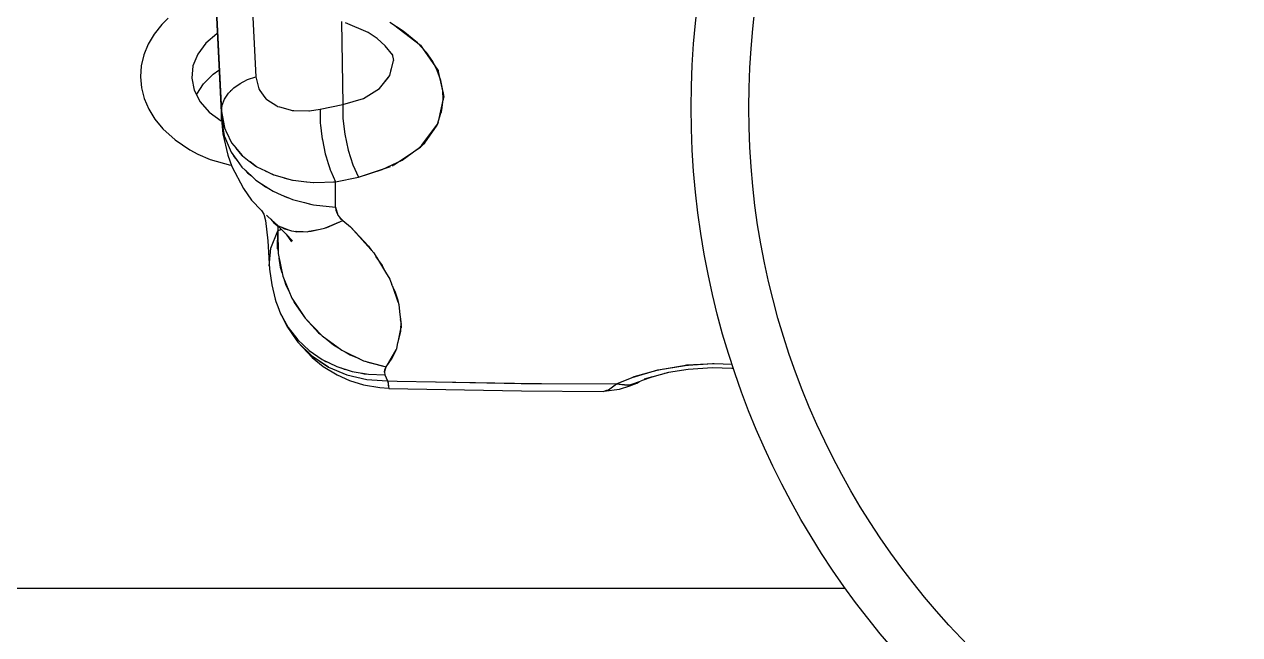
# Model space of a CAD drawing. Extents: x 1551 to 113148, y -1700 to 77018.
# Drawn here: x 18746.5 to 18979.8, y 11512 to 11629.2 of the extents above; entities that cross this region are included whole.
import ezdxf

# ---------------------------------------------------------------- set-up
doc = ezdxf.new("R2010")
doc.units = 0
doc.header["$LTSCALE"] = 500
doc.header["$MEASUREMENT"] = 0
doc.linetypes.add('SNT-025', pattern=[0.74, 0.4, -0.17, 0, -0.17])
doc.layers.get('0').update_dxf_attribs({"linetype": 'CONTINUOUS'})
doc.layers.add('GENERATORSETT', color=7, linetype='CONTINUOUS')

# ---------------------------------------------------------------- blocks, each defined once
blk = doc.blocks.new('GENERATOR-CENTER')
for p, q in [((-1977.41, -446.9), (-1975.91, -477.26)), ((-1977.41, -446.9), (-1975.91, -477.26)), ((-1970.3, -448.95), (-1969.33, -469.13)), ((-1977.11, -450.77), (-1975.9, -475.77)), ((-1977.11, -450.77), (-1975.9, -475.77)), ((-1987.37, -459.1), (-1988.84, -460.94)), ((-1986.13, -457.85), (-1987.37, -459.1)), ((-1952.86, -458.5), (-1952.6, -474.48)), ((-1947.75, -460.66), (-1952.09, -458.8)), ((-1941.01, -460.4), (-1943.61, -458.72)), ((-1942.86, -459.12), (-1937.68, -463.06)), ((-1988.84, -460.94), (-1990, -462.89)), ((-1976.78, -460.9), (-1978.91, -462.7)), ((-1946.02, -461.78), (-1947.75, -460.66)), ((-1944.49, -463.17), (-1946.02, -461.78)), ((-1938.27, -462.61), (-1941.01, -460.4)), ((-1990, -462.89), (-1990.83, -464.92)), ((-1978.91, -462.7), (-1980.46, -464.78)), ((-1943.03, -465), (-1944.49, -463.17)), ((-1936.58, -464.5), (-1938.26, -462.62)), ((-1937.68, -463.06), (-1937.3, -463.61)), ((-1937.29, -463.63), (-1934.36, -467.84)), ((-1990.83, -464.92), (-1991.32, -467.01)), ((-1980.46, -464.78), (-1981.37, -467.04)), ((-1943.59, -468.89), (-1942.9, -466)), ((-1943.17, -464.81), (-1942.9, -466)), ((-1935.36, -466.2), (-1936.58, -464.5)), ((-1934.48, -467.91), (-1935.36, -466.2)), ((-1991.32, -467.01), (-1991.47, -469.12)), ((-1981.37, -467.04), (-1981.6, -469.39)), ((-1979.34, -470.47), (-1977.51, -468.66)), ((-1977.51, -468.66), (-1976.42, -467.86)), ((-1945.57, -471.41), (-1943.59, -468.89)), ((-1943.59, -468.89), (-1943.25, -467.46)), ((-1933.81, -469.82), (-1934.48, -467.91)), ((-1934.36, -467.85), (-1934.34, -467.87)), ((-1934.34, -467.87), (-1934.3, -468.06)), ((-1934.29, -468.09), (-1933.29, -472.65)), ((-1991.47, -469.12), (-1991.28, -471.23)), ((-1991.28, -471.23), (-1990.74, -473.31)), ((-1981.6, -469.39), (-1981.14, -471.71)), ((-1980.66, -472.49), (-1979.34, -470.47)), ((-1973.56, -471.28), (-1972.33, -470.4)), ((-1972.33, -470.4), (-1970.9, -469.68)), ((-1972.09, -470.28), (-1971.99, -470.2)), ((-1971.99, -470.2), (-1971.76, -470.11)), ((-1970.9, -469.68), (-1969.33, -469.13)), ((-1969.33, -469.13), (-1968.82, -471.21)), ((-1968.82, -471.21), (-1968.76, -471.46)), ((-1945.58, -471.41), (-1943.73, -469.07)), ((-1933.41, -471.74), (-1933.81, -469.82)), ((-1990.74, -473.31), (-1989.87, -475.34)), ((-1981.14, -471.71), (-1980.01, -473.92)), ((-1975.75, -474.57), (-1975.3, -473.4)), ((-1975.3, -473.4), (-1974.56, -472.29)), ((-1974.56, -472.29), (-1973.56, -471.28)), ((-1974.2, -471.93), (-1974.09, -471.77)), ((-1974.09, -471.77), (-1973.92, -471.64)), ((-1968.76, -471.46), (-1968.56, -471.74)), ((-1968.56, -471.74), (-1967.55, -473.12)), ((-1967.55, -473.12), (-1967.34, -473.4)), ((-1967.34, -473.4), (-1967.21, -473.48)), ((-1967.21, -473.48), (-1965.27, -474.73)), ((-1952.6, -474.48), (-1948.67, -473.33)), ((-1948.67, -473.33), (-1945.57, -471.41)), ((-1948.67, -473.33), (-1947.61, -472.67)), ((-1933.63, -475.51), (-1933.32, -473.49)), ((-1933.32, -473.49), (-1933.41, -471.74)), ((-1933.33, -472.45), (-1933.27, -472.18)), ((-1933.31, -473.58), (-1933.2, -473.07)), ((-1933.28, -472.69), (-1933.2, -473.07)), ((-1989.87, -475.34), (-1988.68, -477.28)), ((-1980.01, -473.92), (-1978.26, -475.92)), ((-1975.91, -477.26), (-1975.9, -475.77)), ((-1975.91, -477.26), (-1975.9, -475.77)), ((-1975.9, -475.77), (-1975.75, -474.57)), ((-1975.9, -475.77), (-1975.35, -478.88)), ((-1975.9, -475.77), (-1975.36, -478.85)), ((-1975.48, -473.86), (-1975.44, -473.69)), ((-1975.44, -473.69), (-1975.37, -473.59)), ((-1965.27, -474.73), (-1965.15, -474.81)), ((-1965.15, -474.81), (-1964.77, -474.92)), ((-1964.77, -474.92), (-1962.7, -475.49)), ((-1962.7, -475.49), (-1962.31, -475.6)), ((-1962.31, -475.6), (-1962.02, -475.6)), ((-1962.02, -475.6), (-1959.13, -475.67)), ((-1959.13, -475.67), (-1959.02, -475.68)), ((-1959.02, -475.68), (-1956.94, -475.38)), ((-1956.94, -475.38), (-1952.6, -474.48)), ((-1956.94, -475.38), (-1952.6, -474.48)), ((-1956.94, -475.38), (-1956.93, -477.73)), ((-1952.6, -474.48), (-1952.59, -474.48)), ((-1952.6, -474.48), (-1952.58, -477.12)), ((-1952.6, -474.48), (-1952.58, -477.12)), ((-1934.43, -478.24), (-1933.63, -475.51)), ((-1934.26, -477.75), (-1933.33, -473.64)), ((-1933.83, -475.84), (-1933.62, -475.84)), ((-1933.83, -475.84), (-1933.62, -475.84)), ((-1988.68, -477.28), (-1987.17, -479.1)), ((-1978.26, -475.92), (-1975.96, -477.62)), ((-1975.91, -477.26), (-1975.62, -480.1)), ((-1975.91, -477.26), (-1975.36, -480.5)), ((-1956.93, -477.73), (-1956.93, -478.02)), ((-1956.93, -478.02), (-1956.88, -478.45)), ((-1952.58, -477.12), (-1952.22, -480.13)), ((-1952.58, -477.12), (-1952.22, -480.13)), ((-1934.43, -478.25), (-1934.35, -478.15)), ((-1934.35, -478.15), (-1934.27, -477.79)), ((-1987.17, -479.1), (-1984.8, -481.26)), ((-1975.62, -480.1), (-1974.7, -484.19)), ((-1975.36, -478.85), (-1975.35, -478.88)), ((-1975.36, -480.5), (-1975.26, -480.74)), ((-1975.35, -478.88), (-1975.34, -478.91)), ((-1975.34, -478.91), (-1974.85, -479.94)), ((-1974.87, -479.89), (-1974.04, -481.7)), ((-1974.79, -480.07), (-1974.01, -481.74)), ((-1956.88, -478.45), (-1956.63, -480.6)), ((-1952.22, -480.13), (-1951.56, -483.22)), ((-1952.22, -480.13), (-1951.56, -483.22)), ((-1937.44, -482.29), (-1934.43, -478.25)), ((-1936.88, -481.79), (-1934.5, -478.44)), ((-1934.5, -478.44), (-1934.43, -478.25)), ((-1984.8, -481.26), (-1982, -483.15)), ((-1975.26, -480.74), (-1975.22, -480.95)), ((-1975.26, -480.74), (-1974.8, -481.82)), ((-1975.22, -480.95), (-1974.8, -481.82)), ((-1974.8, -481.82), (-1974.04, -483.6)), ((-1974.04, -481.7), (-1974, -481.75)), ((-1974, -481.75), (-1973.98, -481.79)), ((-1973.98, -481.79), (-1973.09, -482.86)), ((-1973.13, -482.82), (-1971.99, -484.22)), ((-1956.63, -480.6), (-1956.58, -481.03)), ((-1956.58, -481.03), (-1956.54, -481.21)), ((-1956.54, -481.21), (-1955.97, -483.94)), ((-1942.87, -486.12), (-1937.71, -482.65)), ((-1938.29, -483.04), (-1936.88, -481.79)), ((-1937.71, -482.65), (-1937.45, -482.31)), ((-1937.06, -481.79), (-1936.87, -481.79)), ((-1937.06, -481.79), (-1936.87, -481.79)), ((-1982, -483.15), (-1980.46, -483.97)), ((-1980.46, -483.97), (-1978.05, -484.99)), ((-1978.05, -484.99), (-1974.15, -486.1)), ((-1974.7, -484.19), (-1973.92, -486.38)), ((-1974.04, -483.6), (-1973.72, -484.04)), ((-1973.72, -484.04), (-1973.53, -484.44)), ((-1973.72, -484.04), (-1972.87, -485.23)), ((-1973.53, -484.44), (-1972.87, -485.23)), ((-1972.97, -483.01), (-1971.94, -484.26)), ((-1972.87, -485.23), (-1972, -486.46)), ((-1971.99, -484.22), (-1971.93, -484.26)), ((-1971.93, -484.26), (-1971.89, -484.32)), ((-1971.89, -484.32), (-1970.57, -485.31)), ((-1955.97, -483.94), (-1955.93, -484.12)), ((-1955.93, -484.12), (-1955.8, -484.53)), ((-1955.8, -484.53), (-1955.44, -485.8)), ((-1951.56, -483.22), (-1950.66, -486.07)), ((-1951.56, -483.22), (-1950.66, -486.07)), ((-1945.06, -486.96), (-1941.21, -485.15)), ((-1941.21, -485.15), (-1938.31, -483.06)), ((-1973.92, -486.38), (-1971.69, -490.57)), ((-1972, -486.46), (-1971.35, -487.06)), ((-1971.35, -487.06), (-1970.91, -487.59)), ((-1971.35, -487.06), (-1970.17, -488.16)), ((-1970.62, -485.28), (-1969.28, -486.32)), ((-1970.42, -485.43), (-1969.21, -486.35)), ((-1969.28, -486.32), (-1969.2, -486.35)), ((-1969.21, -486.35), (-1969.14, -486.4)), ((-1969.14, -486.4), (-1967.43, -487.22)), ((-1967.49, -487.19), (-1966, -487.92)), ((-1967.31, -487.28), (-1965.93, -487.94)), ((-1966.83, -487.51), (-1966.81, -487.52)), ((-1966.83, -487.51), (-1966.81, -487.52)), ((-1955.44, -485.8), (-1955.16, -486.56)), ((-1955.16, -486.56), (-1955.03, -486.98)), ((-1955.03, -486.98), (-1954.92, -487.23)), ((-1954.92, -487.23), (-1953.99, -489.31)), ((-1950.66, -486.07), (-1949.61, -488.4)), ((-1950.66, -486.07), (-1949.61, -488.4)), ((-1949.61, -488.4), (-1943.45, -486.34)), ((-1949.61, -488.4), (-1945.06, -486.96)), ((-1943.08, -486.22), (-1942.96, -486.18)), ((-1942.96, -486.18), (-1942.94, -486.17)), ((-1970.91, -487.59), (-1970.17, -488.16)), ((-1970.17, -488.16), (-1969.29, -488.98)), ((-1969.29, -488.98), (-1968.22, -489.67)), ((-1968.22, -489.67), (-1967.48, -490.24)), ((-1968.22, -489.67), (-1966.8, -490.58)), ((-1966, -487.92), (-1965.93, -487.94)), ((-1965.93, -487.94), (-1965.86, -487.97)), ((-1965.86, -487.97), (-1963.83, -488.54)), ((-1963.84, -488.53), (-1962.27, -488.97)), ((-1963.71, -488.57), (-1962.21, -488.98)), ((-1962.27, -488.97), (-1962.21, -488.98)), ((-1962.21, -488.98), (-1962.16, -489)), ((-1962.16, -489), (-1959.61, -489.28)), ((-1959.61, -489.28), (-1958.22, -489.44)), ((-1959.55, -489.29), (-1958.19, -489.44)), ((-1958.22, -489.44), (-1958.19, -489.44)), ((-1958.19, -489.44), (-1958.16, -489.45)), ((-1958.16, -489.45), (-1953.99, -489.31)), ((-1954.41, -489.32), (-1953.99, -489.31)), ((-1954.01, -494.2), (-1953.99, -489.31)), ((-1954.01, -494.2), (-1953.99, -489.31)), ((-1953.99, -489.31), (-1949.61, -488.4)), ((-1953.99, -489.31), (-1949.61, -488.4)), ((-1971.69, -490.57), (-1970.12, -492.85)), ((-1967.48, -490.24), (-1966.79, -490.58)), ((-1966.8, -490.58), (-1966.01, -491.08)), ((-1966.01, -491.08), (-1964.42, -491.77)), ((-1964.42, -491.77), (-1963.39, -492.28)), ((-1964.42, -491.77), (-1962.87, -492.44)), ((-1970.12, -492.85), (-1968.24, -494.84)), ((-1963.39, -492.28), (-1962.87, -492.44)), ((-1962.87, -492.44), (-1962.29, -492.69)), ((-1962.29, -492.69), (-1959.97, -493.29)), ((-1959.97, -493.29), (-1958.83, -493.62)), ((-1959.97, -493.29), (-1958.55, -493.66)), ((-1958.83, -493.62), (-1958.55, -493.66)), ((-1958.55, -493.66), (-1958.24, -493.74)), ((-1958.24, -493.74), (-1954.01, -494.2)), ((-1954.01, -494.2), (-1953.95, -494.74)), ((-1954.01, -494.2), (-1953.57, -495.68)), ((-1968.24, -494.84), (-1967.8, -495.54)), ((-1967.8, -495.54), (-1967.45, -496.73)), ((-1967.45, -496.73), (-1967.02, -500.62)), ((-1967.27, -495.73), (-1967.01, -495.96)), ((-1967.01, -495.96), (-1965.03, -497.74)), ((-1966.42, -496.49), (-1965.84, -497.16)), ((-1955.94, -498.12), (-1952.61, -496.72)), ((-1955.71, -498.06), (-1952.61, -496.72)), ((-1953.95, -494.74), (-1953.78, -495.27)), ((-1953.86, -495.01), (-1953.78, -494.97)), ((-1953.86, -495.01), (-1953.78, -494.97)), ((-1953.78, -495.27), (-1953.49, -495.79)), ((-1953.57, -495.68), (-1953.54, -495.7)), ((-1953.54, -495.71), (-1952.61, -496.72)), ((-1953.49, -495.79), (-1953.1, -496.27)), ((-1953.1, -496.27), (-1952.61, -496.72)), ((-1952.61, -496.72), (-1951.13, -497.94)), ((-1952.61, -496.72), (-1951.13, -497.94)), ((-1966.41, -502.07), (-1965.06, -498.74)), ((-1966.41, -502.07), (-1965.06, -498.74)), ((-1965.84, -497.16), (-1964.96, -497.87)), ((-1965.84, -497.16), (-1965.37, -497.43)), ((-1965.13, -502.2), (-1965.06, -498.74)), ((-1965.11, -497.75), (-1965.06, -498.74)), ((-1965.11, -497.75), (-1965.06, -498.74)), ((-1965.06, -498.74), (-1964.46, -498.38)), ((-1965.06, -498.74), (-1964.41, -498.42)), ((-1965.06, -498.74), (-1965.05, -503.07)), ((-1965.03, -497.74), (-1964.48, -497.95)), ((-1964.96, -497.87), (-1963.48, -499.37)), ((-1964.48, -497.95), (-1963.82, -498.33)), ((-1964.48, -497.95), (-1963.03, -498.51)), ((-1963.82, -498.33), (-1963.03, -498.51)), ((-1963.69, -498.26), (-1963.63, -498.38)), ((-1963.35, -498.39), (-1963.34, -498.44)), ((-1963.03, -498.51), (-1962.49, -498.73)), ((-1962.49, -498.73), (-1961.99, -498.75)), ((-1961.99, -498.75), (-1961.41, -498.89)), ((-1961.99, -498.75), (-1960.24, -498.85)), ((-1961.61, -498.84), (-1961.54, -498.78)), ((-1961.52, -498.86), (-1961.42, -498.78)), ((-1961.41, -498.89), (-1960.24, -498.85)), ((-1960.26, -498.84), (-1960.26, -498.85)), ((-1960.24, -498.85), (-1959.48, -498.89)), ((-1959.48, -498.89), (-1959.1, -498.81)), ((-1959.1, -498.81), (-1956.98, -498.38)), ((-1959.1, -498.81), (-1958.68, -498.79)), ((-1958.87, -498.76), (-1958.79, -498.8)), ((-1958.68, -498.79), (-1956.98, -498.38)), ((-1956.98, -498.38), (-1956.14, -498.21)), ((-1956.14, -498.21), (-1955.94, -498.12)), ((-1955.94, -498.12), (-1955.71, -498.06)), ((-1951.13, -497.94), (-1946.67, -502.97)), ((-1951.13, -497.94), (-1947.66, -501.69)), ((-1967.02, -500.62), (-1966.69, -506.08)), ((-1963.48, -499.37), (-1962.48, -500.8)), ((-1963.48, -499.37), (-1962.25, -500.61)), ((-1966.78, -505.5), (-1966.41, -502.07)), ((-1966.78, -505.5), (-1966.41, -502.07)), ((-1966.48, -502.7), (-1966.48, -502.7)), ((-1966.41, -502.07), (-1966.41, -502.07)), ((-1965.13, -502.2), (-1965.05, -502.7)), ((-1965.05, -503.07), (-1964.14, -507.44)), ((-1947.66, -501.69), (-1947.1, -502.49)), ((-1946.67, -502.97), (-1946.21, -503.72)), ((-1946.25, -503.68), (-1945.03, -505.37)), ((-1946.16, -503.8), (-1944.42, -506.64)), ((-1966.78, -505.5), (-1966.78, -505.51)), ((-1966.78, -505.51), (-1966.78, -505.5)), ((-1966.78, -505.51), (-1966.78, -505.52)), ((-1966.69, -506.08), (-1966.23, -509.06)), ((-1964.87, -503.95), (-1964.61, -505.7)), ((-1964.61, -505.7), (-1964.29, -506.74)), ((-1945.03, -505.37), (-1944.4, -506.68)), ((-1964.14, -507.44), (-1962.37, -511.64)), ((-1963.86, -508.11), (-1963.53, -509.15)), ((-1944.4, -506.67), (-1943.57, -508.02)), ((-1943.57, -508.02), (-1943.18, -509.11)), ((-1966.23, -509.06), (-1965.58, -511.86)), ((-1963.53, -509.15), (-1962.73, -510.8)), ((-1943.24, -509.04), (-1942.63, -510.3)), ((-1943.1, -509.33), (-1942.02, -512.35)), ((-1942.63, -510.3), (-1942.07, -512.06)), ((-1965.58, -511.86), (-1965.44, -512.26)), ((-1965.44, -512.26), (-1965.07, -513.25)), ((-1965.44, -512.26), (-1965.37, -512.58)), ((-1965.37, -512.58), (-1965.07, -513.26)), ((-1962.37, -511.64), (-1959.82, -515.51)), ((-1962.15, -511.97), (-1961.92, -512.45)), ((-1961.92, -512.45), (-1959.82, -515.51)), ((-1942.07, -512.06), (-1942.01, -512.48)), ((-1941.99, -512.44), (-1941.84, -512.88)), ((-1941.84, -512.88), (-1941.65, -514.87)), ((-1965.07, -513.26), (-1964.55, -514.66)), ((-1964.55, -514.66), (-1964.12, -515.44)), ((-1964.12, -515.44), (-1963.1, -517.26)), ((-1964.12, -515.44), (-1963.88, -515.99)), ((-1959.82, -515.51), (-1956.59, -518.9)), ((-1959.82, -515.51), (-1957.28, -518.27)), ((-1941.68, -514.77), (-1941.41, -516.68)), ((-1941.63, -515.09), (-1941.44, -517.2)), ((-1963.88, -515.99), (-1963.37, -517.02)), ((-1963.88, -515.99), (-1963.54, -516.48)), ((-1963.84, -515.94), (-1963.72, -516.22)), ((-1963.84, -515.94), (-1963.72, -516.22)), ((-1963.37, -517.02), (-1961.43, -519.84)), ((-1963.37, -517.02), (-1961.24, -520.1)), ((-1963.37, -517.02), (-1963.37, -517.02)), ((-1963.37, -517.02), (-1961.25, -520.09)), ((-1963.1, -517.26), (-1961.26, -519.62)), ((-1941.93, -519.75), (-1941.47, -517.55)), ((-1941.56, -515.85), (-1941.54, -515.74)), ((-1941.5, -517.99), (-1941.46, -517.43)), ((-1941.45, -517.28), (-1941.41, -516.68)), ((-1941.45, -517.46), (-1941.43, -517.36)), ((-1941.44, -517.25), (-1941.43, -517.36)), ((-1962.18, -518.44), (-1961.75, -519.06)), ((-1961.75, -519.06), (-1961.52, -519.28)), ((-1961.26, -519.62), (-1959.06, -521.68)), ((-1961.24, -520.1), (-1958.55, -522.75)), ((-1961.24, -520.1), (-1961.24, -520.1)), ((-1961.24, -520.1), (-1958.55, -522.74)), ((-1961.24, -520.1), (-1958.48, -523.04)), ((-1957.28, -518.27), (-1956.86, -518.6)), ((-1956.59, -518.9), (-1952.81, -521.65)), ((-1955.83, -519.45), (-1954.37, -520.63)), ((-1942.26, -521.36), (-1942.02, -520.18)), ((-1942.07, -520.35), (-1941.5, -517.99)), ((-1959.06, -521.68), (-1956.56, -523.41)), ((-1954.37, -520.63), (-1953.41, -521.2)), ((-1954.25, -520.7), (-1953.95, -520.82)), ((-1952.81, -521.65), (-1948.64, -523.65)), ((-1952.14, -521.97), (-1951.18, -522.54)), ((-1951.18, -522.54), (-1949.48, -523.25)), ((-1944.26, -524.82), (-1942.36, -521.53)), ((-1943.14, -523.16), (-1942.39, -521.66)), ((-1942.39, -521.66), (-1942.35, -521.48)), ((-1942.34, -521.5), (-1942.26, -521.36)), ((-1958.55, -522.75), (-1958.54, -522.75)), ((-1958.55, -522.75), (-1955.38, -524.86)), ((-1958.54, -522.75), (-1955.37, -524.87)), ((-1958.48, -523.04), (-1956.36, -524.77)), ((-1956.56, -523.41), (-1953.79, -524.76)), ((-1956.36, -524.77), (-1953.68, -526.35)), ((-1956.16, -523.6), (-1955.89, -523.78)), ((-1955.89, -523.78), (-1955.18, -524.08)), ((-1955.37, -524.87), (-1951.82, -526.39)), ((-1955.37, -524.87), (-1955.37, -524.87)), ((-1955.37, -524.87), (-1951.83, -526.39)), ((-1953.79, -524.76), (-1950.83, -525.72)), ((-1950.99, -522.62), (-1950.52, -522.75)), ((-1948.64, -523.65), (-1944.26, -524.82)), ((-1948.26, -523.75), (-1947.78, -523.95)), ((-1947.78, -523.95), (-1944.26, -524.82)), ((-1945.13, -524.61), (-1945.04, -524.61)), ((-1944.64, -525.88), (-1944.26, -524.82)), ((-1944.55, -525.33), (-1944.26, -524.82)), ((-1944.26, -524.82), (-1943.14, -523.16)), ((-1944.17, -524.67), (-1944.16, -524.67)), ((-1944.03, -524.43), (-1944.01, -524.46)), ((-1943.16, -523.2), (-1943.14, -522.89)), ((-1943.1, -522.81), (-1942.96, -522.81)), ((-1943.1, -522.81), (-1942.96, -522.81)), ((-1892.11, -525.41), (-1886.89, -524.56)), ((-1890.56, -525.16), (-1887.13, -524.58)), ((-1887.13, -524.58), (-1884.54, -524.4)), ((-1886.63, -524.54), (-1886.88, -524.56)), ((-1881.31, -524.27), (-1886.63, -524.54)), ((-1884.31, -524.39), (-1881.64, -524.21)), ((-1881.64, -524.21), (-1881.41, -524.22)), ((-1881.4, -524.22), (-1877.88, -524.35)), ((-1877.88, -524.36), (-1881.31, -524.27)), ((-1953.68, -526.35), (-1951.33, -527.45)), ((-1952.9, -525.05), (-1952.33, -525.29)), ((-1952.33, -525.29), (-1951.72, -525.43)), ((-1951.82, -526.39), (-1951.81, -526.39)), ((-1951.82, -526.39), (-1947.99, -527.28)), ((-1951.81, -526.39), (-1947.99, -527.28)), ((-1950.83, -525.72), (-1947.71, -526.25)), ((-1949.27, -525.98), (-1948.5, -526.16)), ((-1948.5, -526.16), (-1948.16, -526.18)), ((-1947.71, -526.25), (-1944.52, -526.36)), ((-1944.64, -525.85), (-1944.55, -525.33)), ((-1944.64, -525.85), (-1944.52, -526.36)), ((-1944.64, -525.88), (-1944.52, -526.36)), ((-1944.52, -526.36), (-1944.02, -527.5)), ((-1944.52, -526.36), (-1944.02, -527.5)), ((-1900.07, -528.11), (-1897.1, -526.85)), ((-1900.06, -528.11), (-1896.91, -526.8)), ((-1897.1, -526.85), (-1892.17, -525.43)), ((-1896.88, -526.78), (-1896.69, -526.71)), ((-1896.69, -526.71), (-1892.25, -525.45)), ((-1893.29, -526.8), (-1895.33, -527.53)), ((-1894.7, -527.11), (-1893.08, -526.68)), ((-1890.12, -525.95), (-1893.29, -526.8)), ((-1892.25, -525.45), (-1890.97, -525.23)), ((-1892.17, -525.43), (-1892.11, -525.41)), ((-1890.87, -526.04), (-1890.24, -525.93)), ((-1886.3, -525.34), (-1890.12, -525.95)), ((-1881.64, -525.05), (-1886.3, -525.34)), ((-1877.93, -525.14), (-1881.64, -525.05)), ((-1877.61, -525.18), (-1877.93, -525.14)), ((-1951.33, -527.45), (-1948.66, -528.29)), ((-1948.66, -528.29), (-1945.49, -528.8)), ((-1947.99, -527.28), (-1944.08, -527.5)), ((-1947.99, -527.28), (-1947.99, -527.28)), ((-1947.99, -527.28), (-1944.02, -527.5)), ((-1945.49, -528.8), (-1943.76, -528.94)), ((-1944.04, -527.5), (-1944.02, -527.5)), ((-1944.02, -527.5), (-1943.95, -527.52)), ((-1944.02, -527.5), (-1943.95, -527.52)), ((-1943.95, -527.52), (-1943.89, -528.43)), ((-1943.95, -527.52), (-1942.18, -527.57)), ((-1943.95, -527.52), (-1943.87, -528.52)), ((-1943.89, -528.43), (-1943.87, -528.52)), ((-1943.87, -528.52), (-1943.86, -528.63)), ((-1943.86, -528.63), (-1943.75, -528.98)), ((-1943.85, -528.69), (-1943.81, -528.9)), ((-1943.81, -528.9), (-1943.77, -528.92)), ((-1943.75, -528.98), (-1918.31, -529.46)), ((-1942.18, -527.57), (-1934.8, -527.7)), ((-1934.83, -527.69), (-1918.39, -528.01)), ((-1934.66, -527.7), (-1915.97, -528.02)), ((-1918.39, -528.01), (-1915.92, -528.02)), ((-1918.31, -529.46), (-1902.66, -529.56)), ((-1915.95, -528.02), (-1914.47, -528.05)), ((-1914.47, -528.05), (-1900.07, -528.11)), ((-1902.66, -529.56), (-1901.91, -529.32)), ((-1902.54, -529.52), (-1899.52, -529.14)), ((-1901.92, -529.32), (-1901.65, -529.25)), ((-1901.91, -529.32), (-1901.6, -529.22)), ((-1901.65, -529.25), (-1901.62, -529.23)), ((-1901.6, -529.22), (-1900.07, -528.11)), ((-1900.15, -528.17), (-1900.07, -528.11)), ((-1900.07, -528.11), (-1898.06, -528.33)), ((-1900.06, -528.11), (-1900.06, -528.11)), ((-1900.05, -528.11), (-1897.79, -528.28)), ((-1899.52, -529.14), (-1897.52, -528.47)), ((-1898.06, -528.33), (-1897.79, -528.28)), ((-1897.79, -528.28), (-1897.57, -528.29)), ((-1897.57, -528.29), (-1897.12, -528.14)), ((-1897.52, -528.47), (-1896.18, -527.94)), ((-1897.12, -528.14), (-1895.69, -527.65)), ((-1897.12, -528.14), (-1896.18, -527.94)), ((-1896.18, -527.94), (-1895.69, -527.65)), ((-1895.69, -527.65), (-1895.33, -527.53)), ((-2303.61, -567.32), (-1856.16, -567.35))]:
    blk.add_line(p, q)
for radius in [158.85, 147.81]:
    blk.add_circle((-1726.88, -475.05), radius)

msp = doc.modelspace()

# ---------------------------------------------------------------- block references
at = {"layer": 'GENERATORSETT', "linetype": 'SNT-025'}
msp.add_blockref('GENERATOR-CENTER', (20760.293, 12088.276), dxfattribs=at)

doc.saveas('drawing.dxf')
